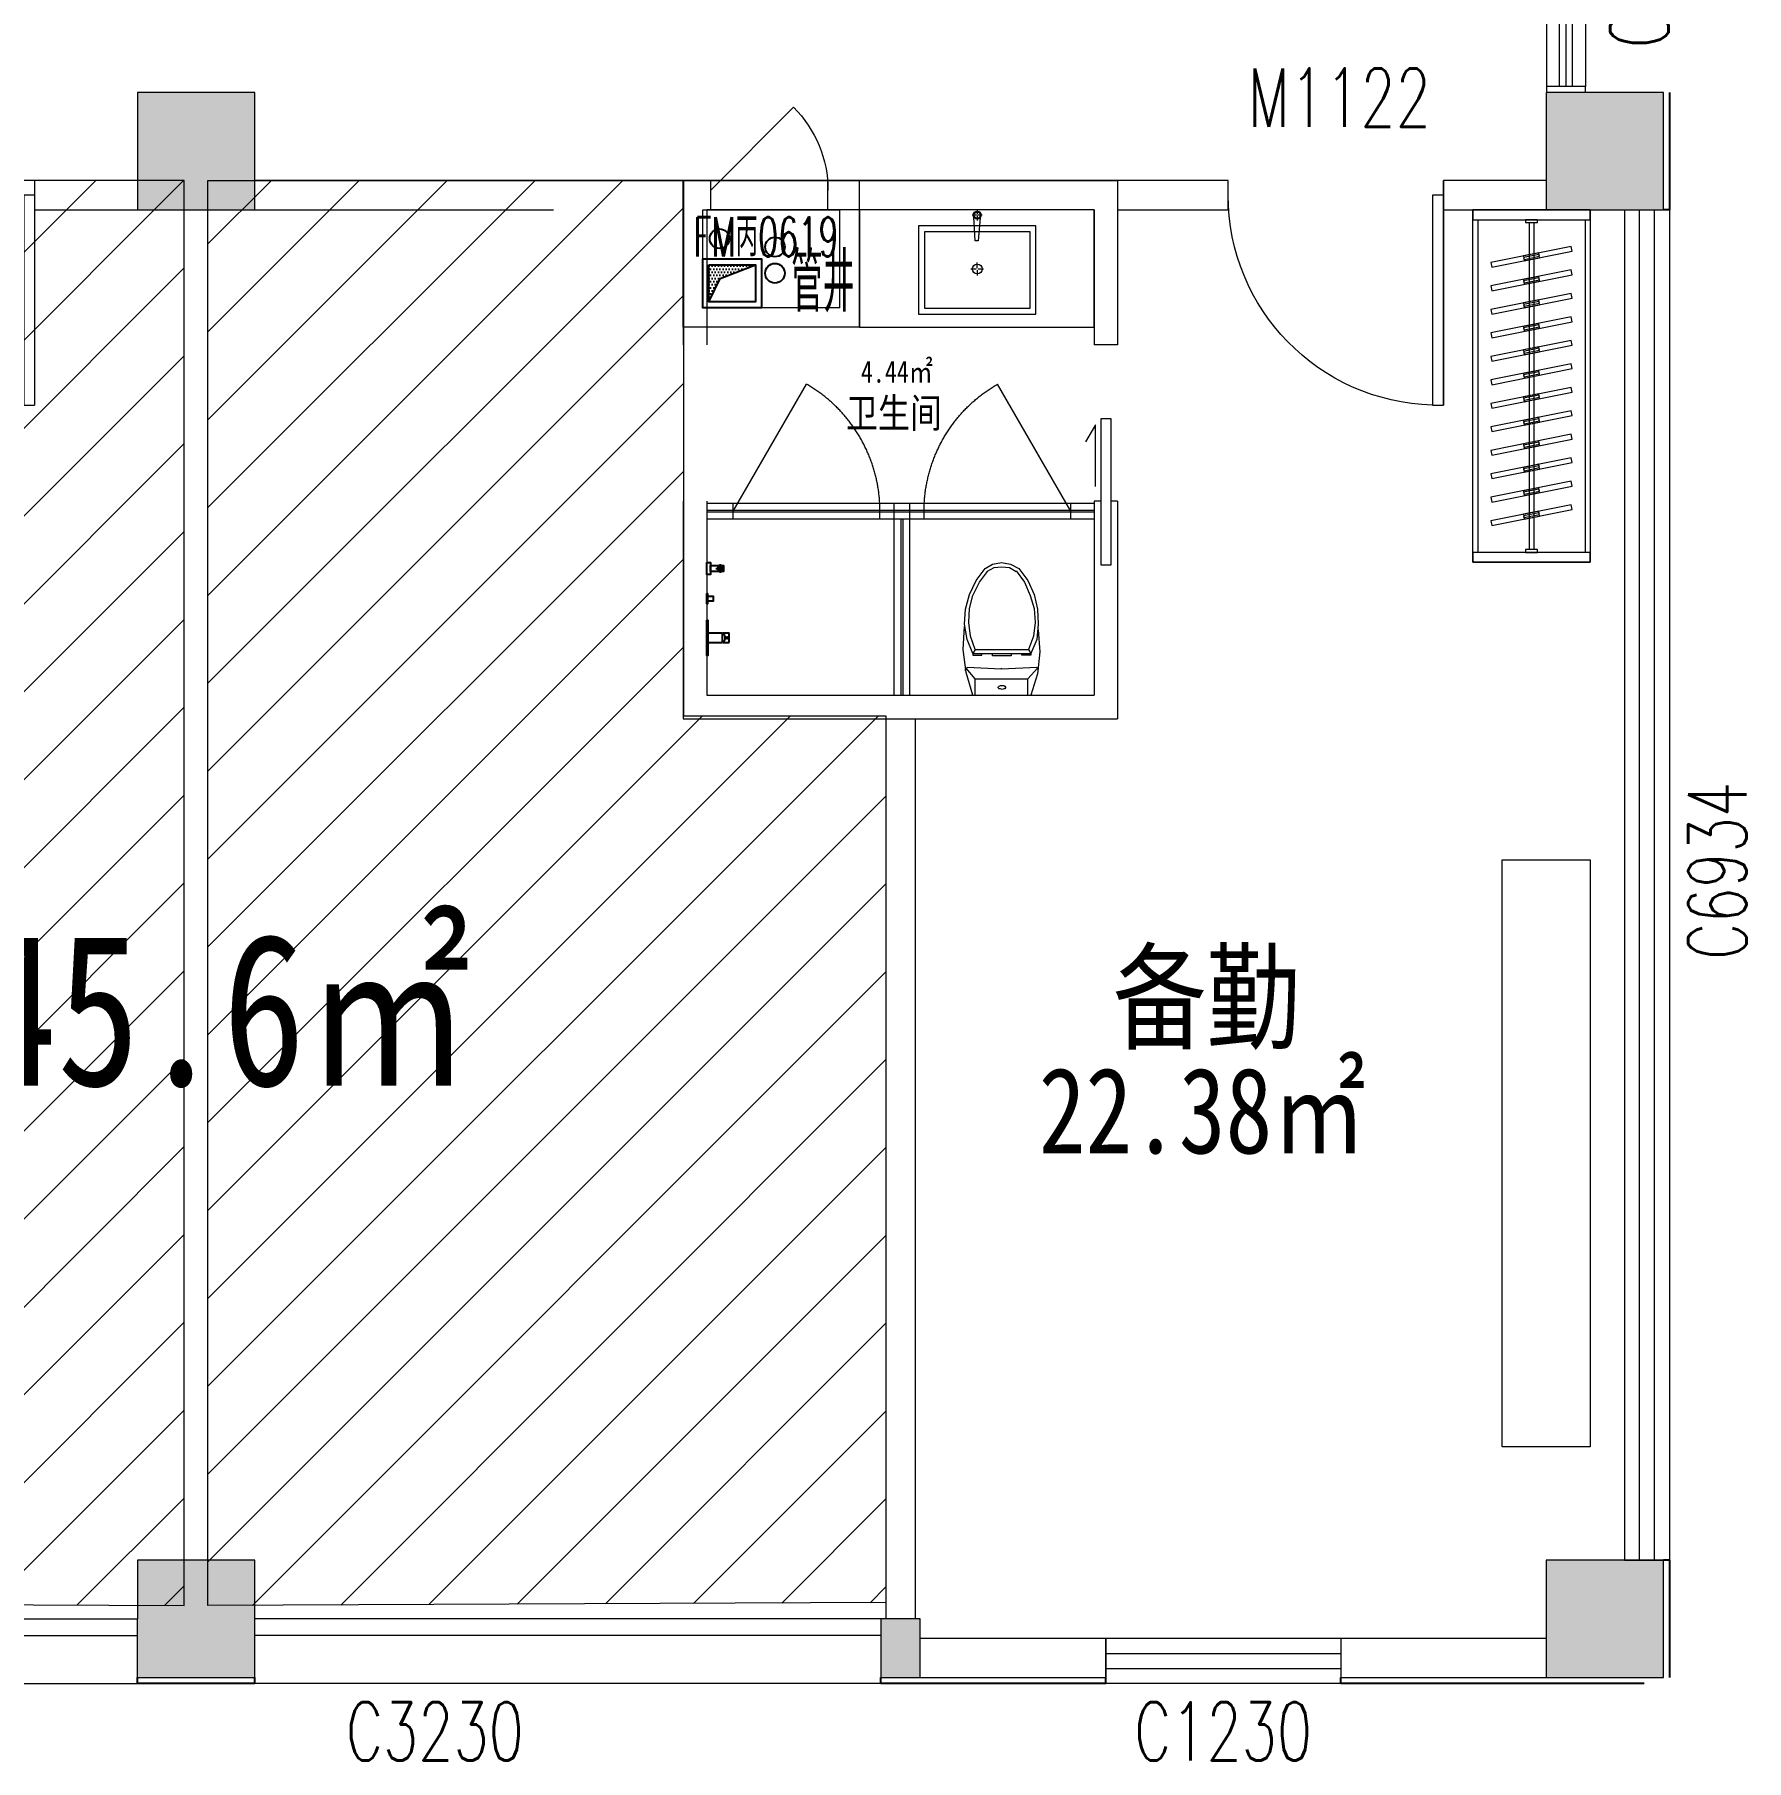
# Model space of a CAD drawing. Header units: millimetres. Extents: x 164760 to 3716174, y -1766400 to 11969.
# Drawn here: x 3569451 to 3578201, y -1520795 to -1511975 of the extents above; entities that cross this region are included whole.
import ezdxf

# ---------------------------------------------------------------- set-up
doc = ezdxf.new("R2010")
doc.units = ezdxf.units.MM
doc.header["$LTSCALE"] = 1000
doc.set_wipeout_variables(frame=1)
doc.linetypes.add('DOT', pattern=[0.2, 0.1, -0.1])
doc.linetypes.add('HIDDEN', pattern=[0.375, 0.25, -0.125, 0, 0])
doc.layers.get('0').update_dxf_attribs({"color": 253, "linetype": 'CONTINUOUS'})
for name, color, linetype, lineweight in [('COLUMN', 253, 'CONTINUOUS', 0), ('DOOR【门】', 253, 'CONTINUOUS', 0), ('FF-Door【门】', 253, 'CONTINUOUS', 0), ('FF-FIXT【洁具】', 253, 'CONTINUOUS', 0), ('FF-FURN【成品家具】', 253, 'CONTINUOUS', 0), ('FF-FURN【成品家私】', 253, 'CONTINUOUS', 0), ('FF-Win【窗】', 253, 'CONTINUOUS', 0), ('MK【门槛线】', 253, 'CONTINUOUS', 0), ('PUB_HATCH', 253, 'CONTINUOUS', 0), ('RC-Modelling【天花造型】', 253, 'CONTINUOUS', 0), ('RC-Text【天花文字】', 253, 'CONTINUOUS', 0), ('TXT【平面空间文字】', 253, 'CONTINUOUS', 0), ('WALL', 253, 'CONTINUOUS', 0), ('Wall【墙体】', 253, 'CONTINUOUS', 0), ('Wall【新建墙】', 253, 'CONTINUOUS', 0), ('WINDOW', 253, 'CONTINUOUS', 0), ('Xline【辅助线】', 253, 'CONTINUOUS', 0)]:
    doc.layers.add(name, color=color, linetype=linetype, lineweight=lineweight)
for name, color, linetype in [('DIM_LEAD', 253, 'CONTINUOUS'), ('FC-Text Annotation', 253, 'CONTINUOUS'), ('FF-FIXT', 253, 'CONTINUOUS'), ('PUB_TEXT', 253, 'CONTINUOUS'), ('SURFACE', 253, 'CONTINUOUS'), ('VPIPE-污水', 253, 'CONTINUOUS'), ('VPIPE-热给水', 253, 'CONTINUOUS'), ('VPIPE-给水', 253, 'CONTINUOUS'), ('WINDOW_TEXT', 253, 'CONTINUOUS'), ('填充', 253, 'CONTINUOUS'), ('洁具', 253, 'CONTINUOUS'), ('风道（排气道）', 253, 'CONTINUOUS')]:
    doc.layers.add(name, color=color, linetype=linetype)
doc.styles.add('-宋体', font='', dxfattribs={"width": 0.8})
doc.styles.add('_TCH_WINDOW', font='SIMPLEX', dxfattribs={"bigfont": 'GBCBIG'})
doc.styles.get("Standard").update_dxf_attribs({"font": 'GBENOR', "bigfont": 'GBCBIG'})
doc.styles.add('SUN', font='romans.shx', dxfattribs={"width": 0.8, "bigfont": 'hzdx.shx'})
doc.styles.add('宋体', font='', dxfattribs={"width": 0.7})
doc.styles.add('文字', font='')
doc.styles.get('-宋体').set_extended_font_data('SimSun')
doc.styles.get('宋体').set_extended_font_data('SimSun')
doc.styles.get('文字').set_extended_font_data('SimSun')
pattern_1 = [(45, (23036.14466373296, -16586.02705308422), (-224.5064030267288, 224.5064030267288), [])]

# ---------------------------------------------------------------- blocks, each defined once
blk = doc.blocks.new('$TCHSYS$WIN2D')
for p, q in [((-0.5, 0.5), (0.5, 0.5)), ((-0.5, 0.5), (-0.5, -0.5)), ((0.5, 0.5), (0.4999999999999999, -0.5)), ((0.5, 0.1666666666666666), (-0.5, 0.1666666666666666)), ((0.5, -0.1666666666666667), (-0.5, -0.1666666666666667)), ((-0.5, -0.5), (0.5, -0.5))]:
    blk.add_line(p, q)
blk = doc.blocks.new('$WINLIB2D$00000004')
for p, q in [((-0.5, 0.5), (0.5, 0.5)), ((-0.5, 0.5), (-0.5, -0.5)), ((0.5, -0.5), (0.5, 0.5)), ((-0.5, 0.2405796575893152), (0.5, 0.2405796575893152)), ((-0.5, -0.5), (0.5, -0.5))]:
    blk.add_line(p, q)
blk = doc.blocks.new('$WINLIB2D$00000005')
for p, q in [((-0.5, 0.5), (0.5, 0.5)), ((-0.5, 0.5), (-0.5000000000000002, -0.5)), ((0.5, -0.5), (0.5, 0.5)), ((0.5, 0.1666666666666666), (-0.5, 0.1666666666666666)), ((0.5, 0), (-0.5, 0)), ((0.5, -0.1666666666666667), (-0.5, -0.1666666666666667)), ((-0.5, -0.5), (0.5, -0.5))]:
    blk.add_line(p, q)
blk = doc.blocks.new('海龙_0918165925')
at = {"layer": 'PUB_HATCH'}
for points in [[(39300, -9000.000000011409), (39900, -9000.000000011409), (39900, -8400.000000011409), (39300, -8400.000000011409)], [(46500, -9000.000000011409), (47100, -9000.000000011409), (47100, -8400.000000011409), (46500, -8400.000000011409)], [(39300, -16500.00000001141), (39900, -16500.00000001141), (39900, -15900.00000001141), (39300, -15900.00000001141)], [(46500, -16500.00000001141), (47100, -16500.00000001141), (47100, -15900.00000001141), (46500, -15900.00000001141)], [(43300, -16200.00000001117), (43100.00000001211, -16199.99999999953), (43100.00000001211, -16499.99999999953), (43300, -16500.00000001117)]]:
    blk.add_hatch(color=256, dxfattribs=at).paths.add_polyline_path(points)
at = {"layer": 'COLUMN'}
for p, q in [((39900, -8400.000000011409), (39300, -8400.000000011409)), ((39300, -8400.000000011409), (39300, -9000.000000011409)), ((39900, -9000.000000011409), (39900, -8400.000000011409)), ((47100, -8400.000000011409), (46500, -8400.000000011409)), ((46500, -8400.000000011409), (46500, -9000.000000011409)), ((47100, -9000.000000011409), (47100, -8400.000000011409)), ((39300, -9000.000000011409), (39900, -9000.000000011409)), ((46500, -9000.000000011409), (47100, -9000.000000011409)), ((39900, -15900.00000001141), (39300, -15900.00000001141)), ((39300, -15900.00000001141), (39300.00000011362, -16200.00000002584)), ((39900.00000011362, -16199.99999998696), (39900, -15900.00000001141)), ((47100, -15900.00000001141), (46500, -15900.00000001141)), ((46500, -15900.00000001141), (46500, -16500.00000001141)), ((47100, -16500.00000001141), (47100, -15900.00000001141)), ((39300, -16500.00000001141), (39900, -16500.00000001141)), ((46500, -16500.00000001141), (47100, -16500.00000001141))]:
    blk.add_line(p, q, dxfattribs=at)
blk = doc.blocks.new('$DorLib2D$00000001')
for p, q in [((0.45, 0.975), (0.5000000000000002, 0.975)), ((0.45, 0), (0.45, 0.975)), ((0.5, 0), (0.5, 0.975)), ((0.5, 0), (0.45, 0))]:
    blk.add_line(p, q)
at = {"lineweight": 13}
blk.add_arc((0.475, 0), 0.975, 91.4692835813538, 180, dxfattribs=at)
blk = doc.blocks.new('PQD')
at = {"layer": '填充'}
h = blk.add_hatch(dxfattribs=at)
h.set_pattern_fill('DOTS', color=256, scale=10, style=0)
h.set_pattern_definition([(0, (0, 0), (7.9375, 15.875), [0, -15.875])])
h.paths.add_polyline_path([(517039.3606534046, 222520.7432957545), (516799.3606534047, 222520.7432957545), (516799.3606534047, 222330.7432957545), (516857.0893016653, 222450.5852683169)])
blk.add_lwpolyline([(516799.3606534047, 222330.7432957545), (516857.0893016653, 222450.5852683169), (517039.3606534046, 222520.7432957545)], dxfattribs=at)
at = {"layer": '风道（排气道）'}
for points in [[(516769.3606534046, 222550.7432957545), (517069.3606534046, 222550.7432957545), (517069.3606534046, 222300.7432957546), (516769.3606534046, 222300.7432957546)], [(516799.3606534047, 222520.7432957545), (517039.3606534046, 222520.7432957545), (517039.3606534046, 222330.7432957545), (516799.3606534047, 222330.7432957545)]]:
    blk.add_lwpolyline(points, close=True, dxfattribs=at)
blk = doc.blocks.new('$DorLib2D$00000114')
at = {"color": 0}
blk.add_line((0.4999999999999965, 3.6e-15), (-0.2071067811864751, 0.7071067811864858), dxfattribs=at)
blk.add_arc((0.5000000000013856, -1.1546e-12), 1.000000000001696, 135, 180, dxfattribs=at)
blk = doc.blocks.new('ZL_08130967')
at = {"layer": 'WINDOW'}
for p, q in [((-300.0000002686866, -374.2640686905361), (300.000000268803, -374.2640686906525)), ((-300.0000002686866, -374.2640686905361), (-300.0000002686866, -524.2640686903324)), ((300.000000268803, -524.2640686906525), (300.000000268803, -374.2640686906526)), ((-300.000000268803, -524.2640686906525), (300.000000268803, -524.2640686906525))]:
    blk.add_line(p, q, dxfattribs=at)
at = {"layer": 'WINDOW', "xscale": -600, "yscale": 600, "zscale": -600}
blk.add_blockref('$DorLib2D$00000114', (2.594897524e-07, -424.2640687119565), dxfattribs=at)
blk = doc.blocks.new('ZL_08155714')
at = {"layer": 'VPIPE-污水'}
blk.add_circle((-129.1592930657789, -712.0164852384477), 50, dxfattribs=at)
at = {"layer": 'VPIPE-热给水'}
blk.add_circle((153.8974417122081, -888.4944701527711), 50, dxfattribs=at)
at = {"layer": 'VPIPE-给水'}
blk.add_circle((153.8974417112767, -754.4488298522773), 50, dxfattribs=at)
at = {"layer": 'WALL'}
for p, q in [((-314.6437028925866, -1164.930908717448), (-314.6437028953806, -414.930906051537)), ((-314.6437028953806, -414.930906051537), (585.3562970589846, -414.9309060524683)), ((585.3562970589846, -1164.930908717215), (585.3562970589846, -414.9309060524683)), ((-214.64370288793, -1064.930908736074), (-214.6437028869986, -564.9309060706291)), ((-214.6437028869986, -564.9309060706291), (485.356297058519, -564.9309060713276)), ((485.356297058519, -1064.930908717681), (485.356297058519, -564.9309060713276)), ((485.356297058519, -1064.930908717681), (-214.6437028902583, -1064.930908714421)), ((585.3562970589846, -1164.930908717215), (-314.6437028925866, -1164.930908717448))]:
    blk.add_line(p, q, dxfattribs=at)
at = {"layer": 'WINDOW'}
for p, q in [((-175.1417361088097, -414.9309060522354), (424.8582644285634, -414.9309060522354)), ((-175.1417361088097, -414.9309060522354), (-175.1417361088097, -564.9309060520026)), ((424.8582644285634, -564.9309060522354), (424.8582644285634, -414.9309060522354)), ((-175.1417361088097, -564.9309060522354), (424.8582644285634, -564.9309060522354))]:
    blk.add_line(p, q, dxfattribs=at)
at = {"layer": 'DOOR【门】', "rotation": 359.9999999999407}
blk.add_blockref('ZL_08130967', (124.8582641605362, -40.66683738032679), dxfattribs=at)
at = {"layer": '洁具'}
blk.add_blockref('PQD', (-516984.0043562921, -223365.674204469), dxfattribs=at)
at = {"layer": 'TXT【平面空间文字】', "color": 3, "ltscale": 100, "style": 'SUN', "width": 0.6}
blk.add_text('FM丙0619', height=200, dxfattribs=at).set_placement((-262.7201560644175, -802.7310877612123, 8.09054457e-08))
at = {"layer": 'TXT【平面空间文字】', "width": 0.75}
blk.add_text('管井', height=300, dxfattribs=at).set_placement((236.4133385177701, -1085.331863474101))
blk = doc.blocks.new('A$C5D954283')
at = {"color": 8}
for p, q in [((1.164153e-10, 532.1264297300949), (1.164153e-10, 509.5472297300585)), ((-4.032000000006519, 505.5152297301683), (-26.20799999998417, 505.5152297301683)), ((1.164153e-10, 501.4832297300454), (1.164153e-10, 478.5008297301828)), ((25.80480000015814, 505.5152297301683), (4.032000000006519, 505.5152297301683)), ((-5.039999999920837, 230.0399999998044), (-32.7599999998929, 230.0399999998044)), ((1.164153e-10, 235.0799999996088), (1.164153e-10, 263.807999999728)), ((1.164153e-10, 225), (1.164153e-10, 196.2719999998808)), ((32.25600000005215, 230.0399999998044), (5.040000000037252, 230.0399999998044))]:
    blk.add_line(p, q, dxfattribs=at)
at = {"color": 0, "linetype": 'Continuous'}
for p, q in [((-11.15956800000276, 374.2569191276562), (-17.54950176004786, 495.4865680530201)), ((15.14995655568782, 492.2146877725608), (4.840431999997235, 374.2569191276562)), ((4.840431999997235, 374.2569191276562), (-11.15956799988635, 374.2569191276562))]:
    blk.add_line(p, q, dxfattribs=at)
blk.add_lwpolyline([(300, 0), (300, 450), (-300, 450), (-300, 0)], close=True, dxfattribs=at)
at = {"color": 8, "ltscale": 1000, "const_width": 0.448}
blk.add_lwpolyline([(1.164153e-10, 505.7392297300975, -1), (1.164153e-10, 505.2912297302391, -1)], format="xyb", close=True, dxfattribs=at)
at = {"color": 8}
blk.add_lwpolyline([(270, 30), (270.0000000001164, 420), (-270, 420), (-270, 30)], close=True, dxfattribs=at)
at = {"color": 8, "const_width": 0.8399999999999997}
blk.add_lwpolyline([(0.1400000000139698, 230.4599999999628, -0.9999999999999998), (0.1400000000139698, 229.6199999998789, -0.9999999999999998)], format="xyb", close=True, dxfattribs=at)
at = {"color": 0, "linetype": 'Continuous'}
blk.add_circle((1.164153e-10, 505.5152297301683), 20.16, dxfattribs=at)
at = {"color": 8}
for centre, radius in [((0.2651944293174893, 505.7008297301363), 16.25438224187546), ((1.164153e-10, 230.0399999998044), 25.2)]:
    blk.add_circle(centre, radius, dxfattribs=at)
blk = doc.blocks.new('A$C78EA0098')
at = {"color": 33, "linetype": 'Continuous'}
for p, q in [((47.00000128359533, 353.7500000006403), (90.00000128336251, 353.7500000006403)), ((68.50000128359534, 375.2500000005239), (68.50000128359534, 332.2500000007567))]:
    blk.add_line(p, q, dxfattribs=at)
for p, q in [((4.999999124091118, 24.99999973730883, 9.256461575e-07), (81.00000097975135, 24.99999973725062, 9.256461575e-07)), ((81.00000097951852, -25.00000026274938, 3.560162716e-07), (81.00000097951852, 24.99999973725062, 3.560162716e-07)), ((81.00000097951852, 19.99999973730882, 9.256461575e-07), (87.98346753581427, 19.99999973725062, 9.256461575e-07)), ((84.0000009795185, 24.99999973725062, 9.256461575e-07), (114.0000009795185, 24.99999973725062, 9.256461575e-07)), ((84.0000009795185, 19.99999973730882, 3.560162716e-07), (84.0000009795185, 24.99999973725062, 3.560162716e-07)), ((114.0000009795185, -25.00000026274938, -2.136136142e-07), (114.0000009795185, 24.99999973725062, 3.560162716e-07)), ((4.999999124091118, -25.00000026274938, 3.560162716e-07), (81.00000097951852, -25.00000026274938, 3.560162716e-07)), ((81.00000097951852, -20.00000026274938, 3.560162716e-07), (87.98346753581427, -20.00000026274938, 3.560162716e-07)), ((84.0000009795185, -25.00000026274938, 3.560162716e-07), (84.0000009795185, -20.00000026274938, 3.560162716e-07)), ((84.00000097975135, -25.00000026274938, 3.560162716e-07), (114.0000009795185, -25.00000026274938, 3.560162716e-07))]:
    blk.add_line(p, q)
for points in [[(1.4293473214e-06, 383.7500000006403), (20.00000113737769, 383.7500000006403), (20.00000113737769, 323.7500000006403), (1.4293473214e-06, 323.7500000006403)], [(20.00000113737769, 368.7500000006403), (85.00000121048652, 368.7500000006403), (85.00000121048652, 338.7500000006403), (20.00000113737769, 338.7500000006403)], [(6.619375199e-07, 226.0000000006403), (3.000000408617779, 226.0000000006403), (3.000000408617779, 174.0000000006403), (6.619375199e-07, 174.0000000006403)], [(3.000000408617779, 212.5000000006403), (33.50000047450885, 212.5000000006403), (33.50000047450885, 187.5000000006403), (3.000000408617779, 187.5000000006403)], [(0, 90), (4.999999124091118, 90), (4.999999124091118, -90), (0, -90)]]:
    blk.add_lwpolyline(points, close=True)
for centre, radius in [((68.50000128359534, 353.7500000006403), 11.49999999988358), ((104.0000009795185, -2.62807589e-07, 7.12013287e-08), 5)]:
    blk.add_circle(centre, radius, dxfattribs=at)
blk.add_arc((57.75000097928568, -2.627493814e-07, 9.256461575e-07), 36.2500000002529, 316.397181032414, 43.60281896758604)
blk = doc.blocks.new('ZL_08127082')
at = {"layer": 'FF-FIXT【洁具】'}
for p, q in [((-184.0723225633846, -108.7700514605967), (-150.6046904385439, 0)), ((146.4211623065057, 0), (-150.6046904385439, 0)), ((-133.8707755542127, 0), (-133.8707755542127, -83.66927795595257)), ((133.8707755542127, 0), (133.8707755542127, -83.66927795595257)), ((146.4211623065057, 0), (179.8888932532863, -117.1369100807933)), ((-133.8707755542127, -83.66927795595257), (-184.0723225633846, -138.0542542752809)), ((133.8707755542127, -83.66927795595257), (-133.8707755542127, -83.66927795595257)), ((-20.91729478345951, -37.65116025687894), (-16.73386547336122, -33.46773094678065)), ((-20.91729478345951, -41.83458956703543), (-20.91729478345951, -37.65116025687894)), ((-16.73386547336122, -46.01811769907363), (-20.91729478345951, -41.83458956703543)), ((-16.73386547336122, -33.46773094678065), (-12.55043616326293, -33.46773094678065)), ((-12.55043616326293, -50.20154700923012), (-16.73386547336122, -46.01811769907363)), ((-12.55043616326293, -33.46773094678065), (-4.18347872106824, -29.28420281474246)), ((4.18347872106824, -50.20154700923012), (-12.55043616326293, -50.20154700923012)), ((-4.18347872106824, -29.28420281474246), (4.18347872106824, -33.46773094678065)), ((4.18347872106824, -33.46773094678065), (12.55033734132303, -33.46773094678065)), ((12.55033734132303, -46.01811769907363), (4.18347872106824, -50.20154700923012)), ((12.55033734132303, -33.46773094678065), (16.73386547336122, -37.65116025687894)), ((16.73386547336122, -41.83458956703543), (12.55033734132303, -46.01811769907363)), ((16.73386547336122, -37.65116025687894), (16.73386547336122, -41.83458956703543)), ((133.8707755542127, -83.66927795595257), (179.8888932532863, -138.0542542752809)), ((-196.6227093156776, -221.7235322312918), (-184.0723225633846, -108.7700514605967)), ((-179.8888932532863, -142.2376835854375), (-4.94109699503e-05, -133.8708249651827)), ((-4.94109699503e-05, -133.8708249651827), (-4.94109699503e-05, -138.0542542752809)), ((-4.94109699503e-05, -133.8708249651827), (175.7053651212482, -142.2376835854375)), ((184.0723225634429, -133.8708249651827), (175.7053651212482, -142.2376835854375)), ((179.8888932532863, -117.1369100807933), (196.6227093157358, -234.2739189835847)), ((184.0723225634429, -125.503867522988), (184.0723225634429, -133.8708249651827)), ((-188.255850695481, -334.6770130019868), (-196.6227093156776, -221.7235322312918)), ((-179.8888932532863, -284.4754659928149), (-150.6046904385439, -213.3565747890971)), ((-163.1550771908951, -301.2092820552061), (-138.0543036862509, -234.2739189835847)), ((-150.6046904385439, -204.9896173469024), (-104.5865727394703, -204.9896173469024)), ((-150.6046904385439, -213.3565747890971), (-150.6046904385439, -204.9896173469024)), ((-138.0543036862509, -234.2739189835847), (-150.6046904385439, -213.3565747890971)), ((146.4211623065057, -213.3565747890971), (-150.6046904385439, -213.3565747890971)), ((133.8707755542127, -234.2739189835847), (-138.0543036862509, -234.2739189835847)), ((-104.5865727394703, -204.9896173469024), (-104.5865727394703, -213.3565747890971)), ((-50.20159642014187, -213.3565747890971), (-50.20159642014187, -200.8061880368041)), ((-50.20159642014187, -200.8061880368041), (46.01806828810367, -200.8061880368041)), ((46.01806828810367, -213.3565747890971), (-50.20159642014187, -213.3565747890971)), ((46.01806828810367, -200.8061880368041), (46.01806828810367, -213.3565747890971)), ((100.4030446074321, -204.9896173469024), (100.4030446074321, -213.3565747890971)), ((146.4211623065057, -204.9896173469024), (100.4030446074321, -204.9896173469024)), ((133.8707755542127, -234.2739189835847), (146.4211623065057, -213.3565747890971)), ((133.8707755542127, -234.2739189835847), (158.9715490588569, -301.2092820552061)), ((146.4211623065057, -213.3565747890971), (146.4211623065057, -204.9896173469024)), ((146.4211623065057, -213.3565747890971), (175.7053651212482, -284.4754659928149)), ((196.6227093157358, -234.2739189835847), (188.2557518735411, -351.4108290644363)), ((-188.255850695481, -363.9612158167292), (-179.8888932532863, -284.4754659928149)), ((-171.5219358111499, -372.3281732589239), (-163.1550771908951, -301.2092820552061)), ((158.9715490588569, -301.2092820552061), (167.3385065010516, -372.3281732589239)), ((175.7053651212482, -284.4754659928149), (188.2557518735411, -363.9612158167292)), ((-184.0723225633846, -439.2635363305453), (-188.255850695481, -363.9612158167292)), ((-167.3385065009934, -514.5658568443614), (-184.0723225633846, -439.2635363305453)), ((-167.3385065009934, -443.4469656406435), (-171.5219358111499, -372.3281732589239)), ((167.3385065010516, -372.3281732589239), (163.1549783689552, -443.4469656406435)), ((184.0723225634429, -439.2635363305453), (163.1549783689552, -514.5658568443614)), ((188.2557518735411, -363.9612158167292), (184.0723225634429, -439.2635363305453)), ((-146.4211623065057, -510.3824275342049), (-167.3385065009934, -443.4469656406435)), ((-133.8707755542127, -585.684748048021), (-167.3385065009934, -514.5658568443614)), ((-117.1369594918215, -577.3177906058263), (-146.4211623065057, -510.3824275342049)), ((146.4211623065057, -510.3824275342049), (112.9534313597833, -577.3177906058263)), ((163.1549783689552, -514.5658568443614), (129.6873462441144, -585.684748048021)), ((163.1549783689552, -443.4469656406435), (146.4211623065057, -510.3824275342049)), ((-87.85275667707901, -648.436681809544), (-133.8707755542127, -585.684748048021)), ((-75.30236992478603, -635.8862950572511), (-117.1369594918215, -577.3177906058263)), ((112.9534313597833, -577.3177906058263), (71.11884179274784, -631.7027669251547)), ((129.6873462441144, -585.684748048021), (83.66922854504082, -648.436681809544)), ((-46.01806828810367, -669.3539271820919), (-87.85275667707901, -648.436681809544)), ((-41.83463897800538, -652.6201111196423), (-75.30236992478603, -631.7027669251547)), ((-4.94109699503e-05, -677.7208846242283), (-46.01806828810367, -669.3539271820919)), ((-4.94109699503e-05, -656.8035404297407), (-41.83463897800538, -652.6201111196423)), ((37.6511108459672, -652.6201111196423), (-4.94109699503e-05, -656.8035404297407)), ((46.01806828810367, -669.3539271820919), (-4.94109699503e-05, -677.7208846242283)), ((75.30227110284613, -631.7027669251547), (37.6511108459672, -652.6201111196423)), ((83.66922854504082, -648.436681809544), (46.01806828810367, -669.3539271820919))]:
    blk.add_line(p, q, dxfattribs=at)
blk = doc.blocks.new('ZL_08123655')
at = {"layer": 'FF-FIXT【洁具】'}
for p, q in [((-184.0723225633846, -138.0542542752809), (-188.255850695481, -129.6872968331445)), ((-179.8888932532863, -142.2376835854375), (-184.0723225633846, -138.0542542752809))]:
    blk.add_line(p, q, dxfattribs=at)
at = {"layer": 'DIM_LEAD'}
blk.add_blockref('ZL_08127082', (0, 0), dxfattribs=at)
blk = doc.blocks.new('DOORBLK101')
at = {"layer": 'FF-Door【门】'}
blk.add_line((-0.5, 0), (2e-16, 0.8660254037844385), dxfattribs=at)
at = {"layer": 'FF-Door【门】', "color": 8, "linetype": 'HIDDEN', "ltscale": 15}
blk.add_arc((-0.5, 0), 1, 0, 60, dxfattribs=at)
blk = doc.blocks.new('海龙_0926162936')
at = {"layer": 'Xline【辅助线】'}
h = blk.add_hatch(dxfattribs=at)
h.set_pattern_fill('ANSI31', color=1, scale=100)
h.set_pattern_definition(pattern_1)
h.paths.add_polyline_path([(36023.96318409359, -12039.00966924475), (37058.9590050783, -12039.00966924475), (37058.86641289201, -9303.749997869832), (39488.96318438184, -9303.749997874724), (39488.96318438184, -16586.02705236128), (36023.96318409313, -16571.02705104323)])
h = blk.add_hatch(dxfattribs=at)
h.set_pattern_fill('ANSI31', color=1, scale=100)
h.set_pattern_definition(pattern_1)
h.paths.add_polyline_path([(43076.03681590547, -12039.00966924475), (42041.04099492076, -12039.00966924475), (42041.13358710706, -9303.749997869832), (39611.03681561723, -9303.749997874724), (39611.03681561723, -16586.02705236128), (43076.03681590594, -16571.02705104323)])
at = {"layer": 'FF-FURN【成品家具】', "color": 1}
for points in [[(46675.01121252402, -9503.750004111556), (46675.01121252402, -9453.750004111556), (46075.01121252402, -9453.750004111556), (46075.01121252402, -9503.750004111556)], [(46675.01121252402, -9453.750004111556), (46675.01121252402, -11253.75000411156), (46075.01121252402, -11253.75000411156), (46075.01121252402, -9453.750004111556)], [(46405.01121252403, -9518.750004111558), (46405.01121252403, -9503.750004111556), (46345.01121252402, -9503.750004111556), (46345.01121252402, -9518.750004111558)], [(46345.01121252402, -11188.75000411155), (46345.01121252402, -11203.75000411155), (46405.01121252403, -11203.75000411155), (46405.01121252403, -11188.75000411155)], [(46345.01121252402, -11188.75000411155), (46345.01121252402, -11203.75000411155), (46405.01121252403, -11203.75000411155), (46405.01121252403, -11188.75000411155)], [(46075.01121252402, -11203.75000411155), (46075.01121252402, -11253.75000411156), (46675.01121252402, -11253.75000411156), (46675.01121252402, -11203.75000411155)], [(46225.01146534784, -12774.81050123274), (46675.01146530965, -12774.8104987517), (46675.00000129128, -15774.81049654772), (46225.00000132946, -15774.81049902877)]]:
    blk.add_lwpolyline(points, close=True, dxfattribs=at)
for points in [[(46100.01121252403, -9503.750004111556), (46100.01121252403, -11203.75000411155)], [(46650.01121252402, -9503.750004111556), (46650.01121252402, -11203.75000411155)]]:
    blk.add_lwpolyline(points, dxfattribs=at)
at = {"layer": 'FF-FURN【成品家具】', "color": 1, "ltscale": 0.006}
for points in [[(46362.51121252402, -9518.750004111558), (46362.51121252402, -11188.75000411155)], [(46387.51121252402, -9518.750004111558), (46387.51121252402, -11188.75000411155)]]:
    blk.add_lwpolyline(points, dxfattribs=at)
for points in [[(46578.53749238327, -9640.521220483119), (46166.60767461405, -9722.459155729972), (46171.48493266431, -9746.978787739994), (46583.41475043353, -9665.040852493143)], [(46411.80399471474, -9673.686575225787), (46333.34117228258, -9689.293800987303), (46338.21843033284, -9713.813432997325), (46416.681252765, -9698.206207236042)], [(46413.26717212982, -9681.042464828817), (46334.80434969766, -9696.649690590333), (46336.75525291776, -9706.457543394297), (46415.21807534992, -9690.850317633014)], [(46578.53749238327, -9760.52122048312), (46166.60767461405, -9842.459155729972), (46171.48493266431, -9866.978787739996), (46583.41475043353, -9785.04085249314)], [(46411.80399471474, -9793.686575225787), (46333.34117228258, -9809.293800987305), (46338.21843033284, -9833.813432997325), (46416.681252765, -9818.206207236042)], [(46413.26717212982, -9801.042464828817), (46334.80434969766, -9816.649690590333), (46336.75525291776, -9826.457543394295), (46415.21807534992, -9810.850317633012)], [(46578.53749238327, -9880.521220483119), (46166.60767461405, -9962.459155729974), (46171.48493266431, -9986.978787739994), (46583.41475043353, -9905.040852493143)], [(46411.80399471474, -9913.686575225787), (46333.34117228258, -9929.293800987303), (46338.21843033284, -9953.813432997327), (46416.681252765, -9938.206207236042)], [(46413.26717212982, -9921.042464828817), (46334.80434969766, -9936.649690590333), (46336.75525291776, -9946.457543394295), (46415.21807534992, -9930.850317633012)], [(46578.53749238327, -10000.52122048312), (46166.60767461405, -10082.45915572997), (46171.48493266431, -10106.97878773999), (46583.41475043353, -10025.04085249314)], [(46411.80399471474, -10033.68657522579), (46333.34117228258, -10049.2938009873), (46338.21843033284, -10073.81343299732), (46416.681252765, -10058.20620723604)], [(46413.26717212982, -10041.04246482881), (46334.80434969766, -10056.64969059033), (46336.75525291776, -10066.45754339429), (46415.21807534992, -10050.85031763301)], [(46578.53749238327, -10120.52122048312), (46166.60767461405, -10202.45915572997), (46171.48493266431, -10226.97878773999), (46583.41475043353, -10145.04085249314)], [(46411.80399471474, -10153.68657522579), (46333.34117228258, -10169.2938009873), (46338.21843033284, -10193.81343299732), (46416.681252765, -10178.20620723604)], [(46413.26717212982, -10161.04246482882), (46334.80434969766, -10176.64969059033), (46336.75525291776, -10186.45754339429), (46415.21807534992, -10170.85031763301)], [(46578.53749238327, -10240.52122048312), (46166.60767461405, -10322.45915572997), (46171.48493266431, -10346.97878773999), (46583.41475043353, -10265.04085249314)], [(46411.80399471474, -10273.68657522578), (46333.34117228258, -10289.2938009873), (46338.21843033284, -10313.81343299732), (46416.681252765, -10298.20620723604)], [(46413.26717212982, -10281.04246482882), (46334.80434969766, -10296.64969059033), (46336.75525291776, -10306.45754339429), (46415.21807534992, -10290.85031763301)], [(46578.53749238327, -10360.52122048312), (46166.60767461405, -10442.45915572997), (46171.48493266431, -10466.97878773999), (46583.41475043353, -10385.04085249314)], [(46411.80399471474, -10393.68657522578), (46333.34117228258, -10409.2938009873), (46338.21843033284, -10433.81343299732), (46416.681252765, -10418.20620723604)], [(46413.26717212982, -10401.04246482882), (46334.80434969766, -10416.64969059033), (46336.75525291776, -10426.45754339429), (46415.21807534992, -10410.85031763301)], [(46578.53749238327, -10480.52122048312), (46166.60767461405, -10562.45915572997), (46171.48493266431, -10586.97878773999), (46583.41475043353, -10505.04085249314)], [(46411.80399471474, -10513.68657522578), (46333.34117228258, -10529.2938009873), (46338.21843033284, -10553.81343299732), (46416.681252765, -10538.20620723604)], [(46413.26717212982, -10521.04246482882), (46334.80434969766, -10536.64969059033), (46336.75525291776, -10546.45754339429), (46415.21807534992, -10530.85031763301)], [(46578.53749238327, -10600.52122048312), (46166.60767461405, -10682.45915572997), (46171.48493266431, -10706.97878773999), (46583.41475043353, -10625.04085249314)], [(46411.80399471474, -10633.68657522578), (46333.34117228258, -10649.2938009873), (46338.21843033284, -10673.81343299732), (46416.681252765, -10658.20620723604)], [(46413.26717212982, -10641.04246482882), (46334.80434969766, -10656.64969059033), (46336.75525291776, -10666.45754339429), (46415.21807534992, -10650.85031763301)], [(46578.53749238327, -10720.52122048312), (46166.60767461405, -10802.45915572997), (46171.48493266431, -10826.97878773999), (46583.41475043353, -10745.04085249314)], [(46411.80399471474, -10753.68657522578), (46333.34117228258, -10769.2938009873), (46338.21843033284, -10793.81343299732), (46416.681252765, -10778.20620723604)], [(46578.53749238327, -10840.52122048312), (46166.60767461405, -10922.45915572997), (46171.48493266431, -10946.97878773999), (46583.41475043353, -10865.04085249314)], [(46413.26717212982, -10761.04246482882), (46334.80434969766, -10776.64969059033), (46336.75525291776, -10786.45754339429), (46415.21807534992, -10770.85031763301)], [(46411.80399471474, -10873.68657522578), (46333.34117228258, -10889.2938009873), (46338.21843033284, -10913.81343299732), (46416.681252765, -10898.20620723604)], [(46413.26717212982, -10881.04246482882), (46334.80434969766, -10896.64969059033), (46336.75525291776, -10906.45754339429), (46415.21807534992, -10890.85031763301)], [(46578.53749238327, -10960.52122048312), (46166.60767461405, -11042.45915572997), (46171.48493266431, -11066.97878773999), (46583.41475043353, -10985.04085249314)], [(46411.80399471474, -10993.68657522578), (46333.34117228258, -11009.2938009873), (46338.21843033284, -11033.81343299732), (46416.681252765, -11018.20620723604)], [(46413.26717212982, -11001.04246482882), (46334.80434969766, -11016.64969059033), (46336.75525291776, -11026.45754339429), (46415.21807534992, -11010.85031763301)]]:
    blk.add_lwpolyline(points, close=True, dxfattribs=at)
at = {"layer": 'FF-FURN【成品家私】', "color": 1}
blk.add_lwpolyline([(44146.40276177181, -10866.55077202525), (44146.40276177181, -10552.27771255304), (44095.59037672961, -10639.30751251289)], dxfattribs=at)
blk.add_lwpolyline([(44175.00418664002, -10519.4056992752), (44225.00418664003, -10519.4056992752), (44225.00418664003, -11269.4056992752), (44175.00418664002, -11269.4056992752)], close=True, dxfattribs=at)
at = {"layer": 'MK【门槛线】', "color": 1}
for p, q in [((44140.00417916942, -10954.00967566832), (42160.00417924114, -10954.00967566646)), ((42295.3658097391, -11034.00967566785), (42295.36580973864, -10954.00967566809)), ((43045.3658097391, -11034.00967566715), (43045.36580973863, -10954.00967566739)), ((43116.50418108562, -10954.00967566739), (43116.50418108468, -11934.0096732683)), ((43196.50418108468, -10954.00967566832), (43196.50418108375, -11934.00967315677)), ((43271.54751011264, -11034.00967566715), (43271.54751011264, -10954.00967566739)), ((44021.54751011264, -11034.00967566785), (44021.54751011264, -10954.00967566809)), ((44140.00417916896, -11034.00967566762), (42160.00417924067, -11034.00967566646))]:
    blk.add_line(p, q, dxfattribs=at)
at = {"layer": 'RC-Text【天花文字】', "color": 1}
for points in [[(39488.96318438184, -9303.749997870298), (37058.86641289201, -9303.749997865407), (37058.9590050783, -12039.00966924033), (36023.96318409359, -12039.00966924033), (36023.96318409313, -16571.02705103881), (39488.96318438184, -16586.02705235686), (39488.96318438184, -9303.749997870298)], [(39611.03681561723, -9303.749997870298), (42041.13358710706, -9303.749997865407), (42041.04099492076, -12039.00966924033), (43076.03681590547, -12039.00966924033), (43076.03681590594, -16571.02705103881), (39611.03681561723, -16586.02705235686), (39611.03681561723, -9303.749997870298)]]:
    blk.add_lwpolyline(points, dxfattribs=at)
at = {"layer": 'SURFACE', "color": 1}
for p, q in [((47080, -8853.749999997204), (47079.99999999348, -9453.749999890106)), ((47079.99999999348, -9453.749999890106), (47050, -9453.749999890106)), ((47079.99999999348, -16353.75000002281), (47050, -16353.75000002258)), ((47079.99999999348, -16353.75000002281), (47080, -16953.7499999972)), ((39250.00000005821, -16983.74999999464), (39250.00000005821, -16953.74999999697)), ((39549.99999999907, -16983.74999999697), (39250.00000005821, -16983.74999999464)), ((39850.00000005868, -16983.74999998533), (39550.00000000047, -16983.74999999697)), ((39850.00000005868, -16983.74999998533), (39850.00000005868, -16953.74999999697)), ((43049.999999966, -16983.74999998533), (43049.999999966, -16953.74999999697)), ((43250, -16983.74999999697), (43049.999999966, -16983.74999998533)), ((44200.00000012294, -16983.74999998836), (43250, -16983.74999999697)), ((44200.00000012294, -16983.74999998836), (44200.00000012294, -16953.74999999697)), ((45399.99999998975, -16983.74999998836), (45399.99999999022, -16953.74999999697)), ((46950, -16983.74999999697), (45399.99999998975, -16983.74999998836))]:
    blk.add_line(p, q, dxfattribs=at)
at = {"layer": 'Wall【墙体】', "color": 1}
for p, q in [((46651.53215265087, -8823.750000062631), (46451.53215266578, -8823.750000062631)), ((46451.53215266578, -8823.750000062631), (46451.53215252421, -8853.749999960884)), ((46651.53215286415, -8853.749999960884), (46651.53215265087, -8823.750000062631)), ((39249.9999999865, -9303.749999922933), (38724.45414465713, -9303.749999908729)), ((38724.45414465713, -9303.749999908729), (38724.45414465713, -9453.74999990873)), ((38724.45414465713, -9303.749999908729), (38724.45414465713, -9453.74999990873)), ((44824.45413946826, -9303.749997850973), (39849.99999999954, -9303.749997850973)), ((44824.44577877084, -9453.74999990873), (44824.44577877084, -9303.749999908729)), ((44824.44577877084, -9453.74999990873), (44824.44577877084, -9303.749999908729)), ((44824.45414465619, -9453.74999990873), (44824.45414465619, -9303.749999908729)), ((44824.45414465619, -9453.74999990873), (44824.45414465619, -9303.749999908729)), ((45924.44577877176, -9303.750000790693), (45924.44577877176, -9453.750000790693)), ((45924.44577917875, -9303.750000790693), (45924.44577917875, -9453.750000790693)), ((46449.99999998649, -9303.750000804894), (45924.45414465712, -9303.750000790693)), ((45924.45414465712, -9303.750000790693), (45924.45414465712, -9453.750000790693)), ((45924.45414465712, -9303.750000790693), (45924.45414465712, -9453.750000790693)), ((38724.45414465713, -9453.74999990873), (39249.9999999865, -9453.749999922931)), ((39849.99999999954, -9453.749999997204), (41376.27261363947, -9453.749999338761)), ((44140.00417916942, -9453.749998030018), (42160.0041792416, -9453.749998030018)), ((44260.00417645881, -9453.750000792323), (44824.44577877084, -9453.750000807224)), ((45924.45414465712, -9453.750000790693), (46449.99999998649, -9453.750000804896)), ((43076.03681590547, -12054.00965537247), (43076.0368159255, -16653.74999999348)), ((43226.03681592037, -16653.74999999627), (43226.03681590222, -12054.00965321227)), ((43250, -16653.74999999697), (43050.00000001211, -16653.74999998533)), ((43050.00000001211, -16653.74999998533), (43050.00000001211, -16953.74999998533)), ((43250, -16953.74999999697), (43250, -16653.74999999697)), ((44200.00000006286, -16753.74999997159), (43250, -16753.74999999697)), ((44200.00000006286, -16953.75000002119), (44200.00000006286, -16753.74999997159)), ((46449.9999997071, -16753.74999994389), (45399.99999991059, -16753.7499999688)), ((45399.99999991059, -16753.7499999688), (45399.99999991059, -16953.75000002119)), ((43050.00000001211, -16953.74999998533), (43250, -16953.74999999697)), ((43250, -16953.74999999697), (44200.00000006286, -16953.75000002119)), ((45399.99999991059, -16953.75000002119), (46449.99999970663, -16953.74999986682))]:
    blk.add_line(p, q, dxfattribs=at)
at = {"layer": 'Wall【新建墙】', "color": 1}
for p, q in [((42040.00417920341, -9303.749998032115), (44260.00417460361, -9303.749998032583)), ((42040.00417920341, -9303.749998032115), (42040.00417928956, -10142.86629863875)), ((44260.00417460361, -9303.749998032583), (44260.00418498087, -10142.86626642709)), ((42160.0041792416, -9453.749998030018), (42160.0041792416, -10142.86629862757)), ((44140.00417916942, -9453.749998030018), (44140.00417916896, -10142.86629837588)), ((44260.00418498087, -10142.86626642709), (44140.0041843485, -10142.86626643827)), ((42040.004179365, -10942.86629863875), (42040.00417947443, -12054.00967029319)), ((42160.00417924067, -10942.86629862757), (42160.00417924067, -11934.0096716322)), ((44140.00417916896, -10942.86626643827), (44140.00417916849, -11934.00967190275)), ((44175.00418664002, -10942.86626643501), (44140.00417916896, -10942.86626643827)), ((44260.00419411109, -10942.86626642709), (44225.00418664003, -10942.86626643035)), ((44260.00419411109, -10942.86626642709), (44260.00420736428, -12054.00967028388)), ((42160.00418173382, -11934.00967566645), (44140.00417916849, -11934.00967190275))]:
    blk.add_line(p, q, dxfattribs=at)
blk.add_lwpolyline([(42040.00417947443, -12054.00967029319), (44260.00420736428, -12054.00963832135)], dxfattribs=at)
at = {"layer": 'WINDOW', "color": 1, "linetype": 'Continuous'}
for p, q in [((44140.00417916942, -10989.00967566785), (42160.00417924114, -10989.00967566645)), ((44140.00417916896, -10999.00967566762), (42160.00417924114, -10999.00967566646)), ((43151.50418108422, -11034.00967566692), (43151.50418108422, -11934.00967321941)), ((43161.50418108422, -11034.00967566739), (43161.50418108375, -11934.00967320567))]:
    blk.add_line(p, q, dxfattribs=at)
at = {"layer": 'Xline【辅助线】', "color": 1}
for p, q in [((39489.99999998417, -16286.02705637668), (39489.99999998417, -9386.027057258878)), ((39609.99999998417, -16286.02705637668), (39609.99999998417, -9386.027057258878))]:
    blk.add_line(p, q, dxfattribs=at)
at = {"color": 1, "xscale": 750, "yscale": 750, "zscale": 750, "rotation": 359.9999999999881}
blk.add_blockref('DOORBLK101', (42670.36580973863, -10994.00967566529), dxfattribs=at)
at = {"color": 1, "xscale": -750, "yscale": 750, "zscale": 750}
blk.add_blockref('DOORBLK101', (43645.48008384695, -10994.00967566832), dxfattribs=at)
at = {"layer": 'COLUMN', "color": 1}
blk.add_blockref('海龙_0918165925', (-50, -453.7499999857973), dxfattribs=at)
at = {"layer": 'FF-Door【门】', "color": 1}
ref = blk.add_blockref('$DorLib2D$00000001', (45374.44577891147, -9378.749999922931), dxfattribs=dict(at, xscale=-1100, yscale=1100, zscale=1100, rotation=180))
ref.add_attrib('A', 'M1122', (44924.44683987228, -9028.467159636552), dxfattribs={"layer": 'WINDOW_TEXT', "height": 297.5, "style": '_TCH_WINDOW', "width": 0.7058823529411766})
ref = blk.add_blockref('$DorLib2D$00000001', (45374.4457789124, -9378.749999922931), dxfattribs=dict(at, xscale=-1100, yscale=1100, zscale=1100, rotation=180))
ref.add_attrib('A', 'M1122', (44924.44683987321, -9028.4671608028), dxfattribs={"layer": 'WINDOW_TEXT', "height": 297.5, "style": '_TCH_WINDOW', "width": 0.7058823529411766})
ref = blk.add_blockref('$DorLib2D$00000001', (45374.45414472976, -9378.749999922931), dxfattribs=dict(at, xscale=-1100, yscale=1100, zscale=1100, rotation=180))
ref.add_attrib('A', 'M1122', (44924.45520565519, -9028.46264683758), dxfattribs={"layer": 'WINDOW_TEXT', "height": 297.5, "style": '_TCH_WINDOW', "width": 0.7058823529411766})
ref = blk.add_blockref('$DorLib2D$00000001', (45374.45414473023, -9378.749999922931), dxfattribs=dict(at, xscale=-1100, yscale=1100, zscale=1100, rotation=180))
ref.add_attrib('A', 'M1122', (44924.45520565612, -9028.46264800383), dxfattribs={"layer": 'WINDOW_TEXT', "height": 297.5, "style": '_TCH_WINDOW', "width": 0.7058823529411766})
at = {"layer": 'FF-FIXT', "color": 1, "rotation": 359.9999990478219}
blk.add_blockref('A$C78EA0098', (42160.00417924067, -11640.06776245334), dxfattribs=at)
at = {"layer": 'FF-FIXT【洁具】', "color": 1, "linetype": 'Continuous', "rotation": 180}
blk.add_blockref('ZL_08123655', (43666.28522264445, -11934.00967259309), dxfattribs=at)
at = {"layer": 'FF-Win【窗】', "color": 1}
ref = blk.add_blockref('$WINLIB2D$00000005', (46551.53215266205, -7953.750000006053), dxfattribs=dict(at, xscale=1740, yscale=-200, zscale=1740, rotation=270))
ref.add_attrib('A', 'C1727', (47075.28215266205, -8627.226810371736), dxfattribs={"layer": 'WINDOW_TEXT', "height": 297.5, "rotation": 90, "style": '_TCH_WINDOW', "width": 0.7058823529411766})
ref = blk.add_blockref('$TCHSYS$WIN2D', (46965, -12903.74999997741), dxfattribs=dict(at, xscale=6900, yscale=-230, zscale=6900, rotation=270))
ref.add_attrib('A', 'C6934', (47473.74999999907, -13286.49152231519), dxfattribs={"layer": 'WINDOW_TEXT', "height": 297.5, "rotation": 90, "style": '_TCH_WINDOW', "width": 0.7058823529411766})
ref = blk.add_blockref('$WINLIB2D$00000004', (37650, -16818.74999999697), dxfattribs=dict(at, xscale=-3200, yscale=-330, zscale=-3200, rotation=180))
ref.add_attrib('A', 'C3230', (37165.04735480948, -17377.49999999697), dxfattribs={"layer": 'WINDOW_TEXT', "height": 297.5, "style": '_TCH_WINDOW', "width": 0.7058823529411766})
ref = blk.add_blockref('$WINLIB2D$00000004', (41450, -16818.74999999697), dxfattribs=dict(at, xscale=3200, yscale=-330, zscale=3200, rotation=180))
ref.add_attrib('A', 'C3230', (40316.2841884559, -17377.49999999697), dxfattribs={"layer": 'WINDOW_TEXT', "height": 297.5, "style": '_TCH_WINDOW', "width": 0.7058823529411766})
ref = blk.add_blockref('$TCHSYS$WIN2D', (44799.999999966, -16868.74999999697), dxfattribs=dict(at, xscale=1200, yscale=-230, zscale=1200, rotation=180))
ref.add_attrib('A', 'C1230', (44344.999999966, -17377.49999999697), dxfattribs={"layer": 'WINDOW_TEXT', "height": 297.5, "style": '_TCH_WINDOW', "width": 0.7058823529411766})
at = {"layer": 'Wall【墙体】', "color": 1}
for p in [(42354.64788751676, -8888.819091176381), (42354.64788211229, -8888.819092076505)]:
    blk.add_blockref('ZL_08155714', p, dxfattribs=at)
at = {"layer": 'WINDOW', "color": 1}
ref = blk.add_blockref('$DorLib2D$00000001', (38174.4541447293, -9378.749999922931), dxfattribs=dict(at, xscale=-1100, yscale=1100, zscale=1100, rotation=180))
ref.add_attrib('A', 'M1122', (37724.45520565473, -9028.46264683758), dxfattribs={"layer": 'WINDOW_TEXT', "height": 297.5, "style": '_TCH_WINDOW', "width": 0.7058823529411766})
ref = blk.add_blockref('$DorLib2D$00000001', (38174.45414472977, -9378.749999922931), dxfattribs=dict(at, xscale=-1100, yscale=1100, zscale=1100, rotation=180))
ref.add_attrib('A', 'M1122', (37724.45520565566, -9028.46264800383), dxfattribs={"layer": 'WINDOW_TEXT', "height": 297.5, "style": '_TCH_WINDOW', "width": 0.7058823529411766})
at = {"layer": 'FC-Text Annotation', "color": 1, "style": '文字', "width": 0.8}
for s, p in [('备勤', (44235.70303200883, -13696.72772824298)), ('22.38㎡', (43856.95937149646, -14275.0025320216))]:
    blk.add_text(s, height=438.5811050578959, dxfattribs=at).set_placement(p)
at = {"layer": 'PUB_TEXT', "color": 1, "style": '宋体', "width": 0.8}
blk.add_text('45.6㎡', height=777.0848529511239, dxfattribs=at).set_placement((38416.68887346052, -13928.51088257273))
at = {"layer": 'RC-Text【天花文字】', "color": 1, "style": '宋体', "width": 0.8}
blk.add_text('4.44㎡', height=112.5, dxfattribs=at).set_placement((42947.79814771096, -10336.57420107652))
at = {"layer": 'TXT【平面空间文字】', "color": 1, "style": '-宋体', "width": 0.8}
blk.add_text('卫生间', height=150, dxfattribs=at).set_placement((42870.99947160948, -10566.45801121834))
at = {"layer": 'FF-FIXT【洁具】', "color": 1, "linetype": 'Continuous'}
blk.add_blockref('A$C5D954283', (43542.24992036447, -9985.87642776058), dxfattribs=at)
blk.add_lwpolyline([(44140.00417916942, -9453.749998030018), (42940.00417917128, -9453.749998030486), (42940.00417917128, -10053.74999803468), (44140.00417916989, -10053.74999803421)], close=True, dxfattribs=at)

msp = doc.modelspace()

# ---------------------------------------------------------------- block references
at = {"layer": 'RC-Modelling【天花造型】'}
msp.add_blockref('海龙_0926162936', (3530726.910980023, -1503417.096718103), dxfattribs=at)

doc.saveas('drawing.dxf')
